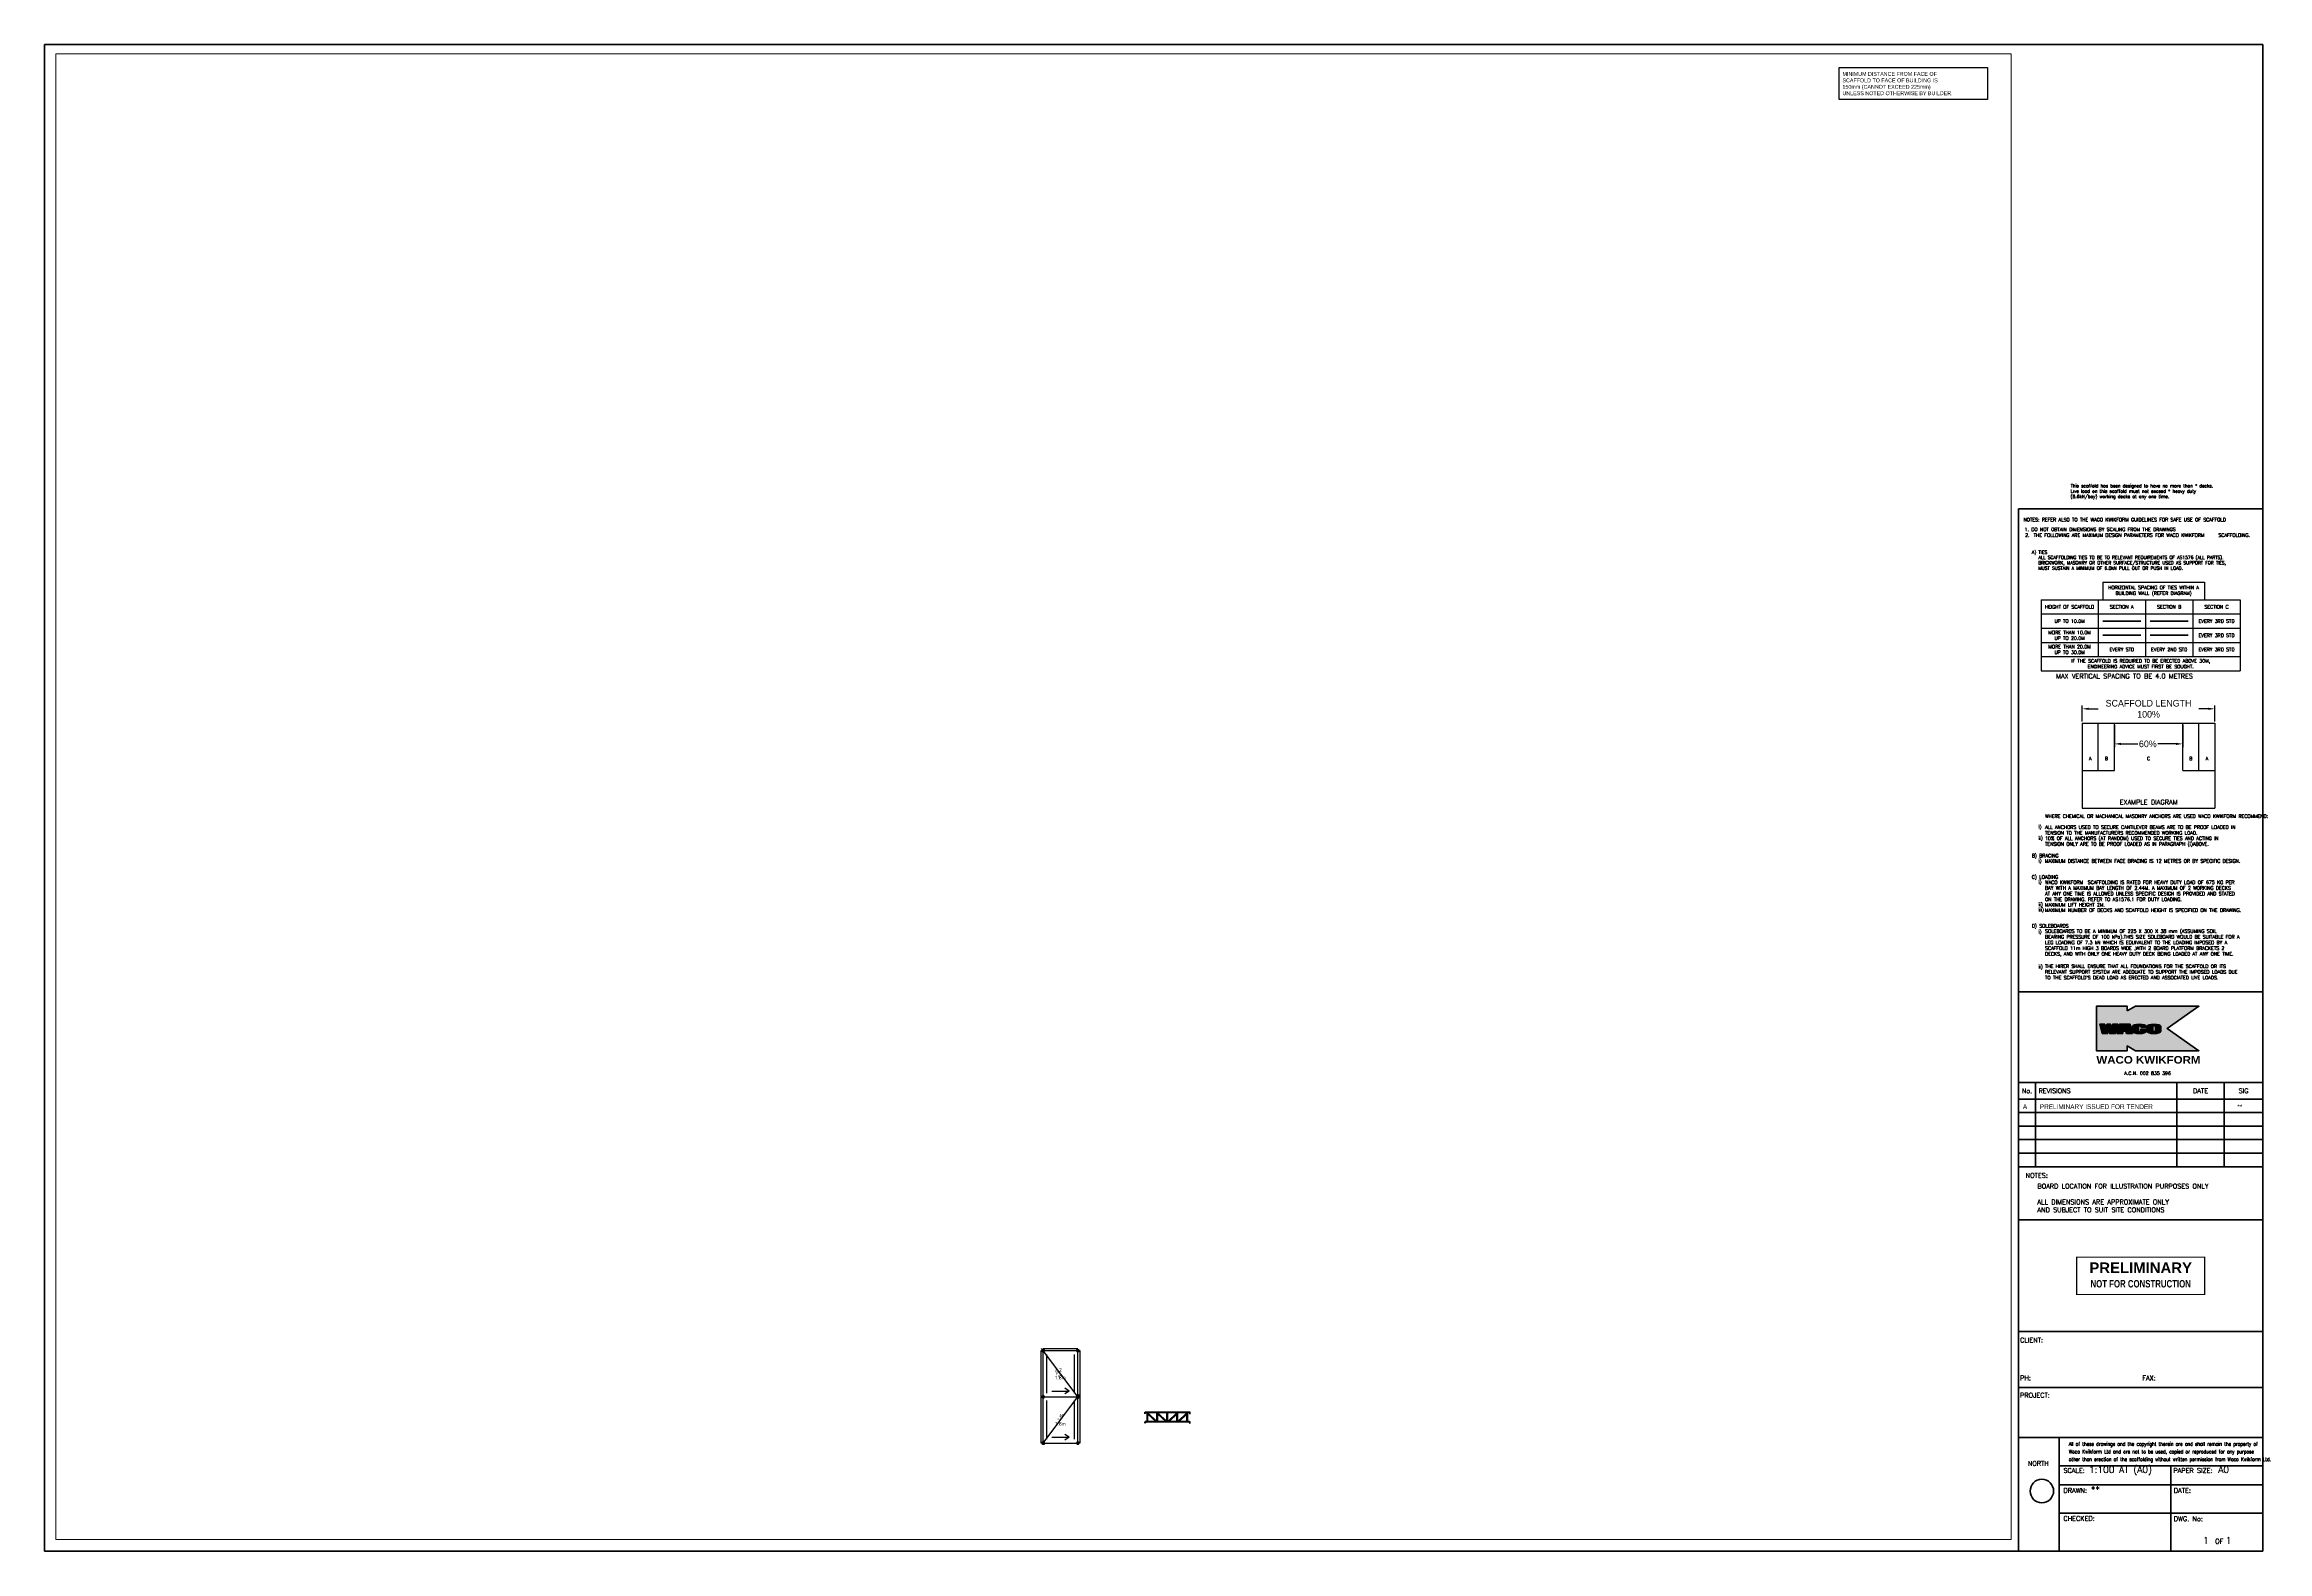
# Paper-space layout 'WACO Kwikform A0 Drawing Sheet' of a CAD drawing. Header units: millimetres. Extents: x 0 to 1172, y 0 to 795.
# The model-space entities are those that its viewports show. They can reach past a viewport. Long polylines and large blocks are cut down to what shows.
import ezdxf
from ezdxf.enums import TextEntityAlignment as Align

# ---------------------------------------------------------------- set-up
doc = ezdxf.new("R2010")
doc.units = ezdxf.units.MM
doc.header["$PDMODE"] = 34
doc.header["$PDSIZE"] = -10
doc.linetypes.add('KwikScaf_DASHED', pattern=[3.75, 2.5, -1.25])
doc.linetypes.add('KwikScaf_Line', pattern=[1, 1, 0])
doc.layers.get('0').update_dxf_attribs({"linetype": 'CONTINUOUS'})
doc.layers.get('Defpoints').update_dxf_attribs({"linetype": 'CONTINUOUS'})
for name, color, linetype in [('DISTANCE', 3, 'CONTINUOUS'), ('KwikScaf Schematic', 7, 'CONTINUOUS'), ('PRELIMINARY', 7, 'CONTINUOUS'), ('RED', 8, 'CONTINUOUS')]:
    doc.layers.add(name, color=color, linetype=linetype)
for name, color, linetype, lineweight in [('Sheet 018', 10, 'CONTINUOUS', 18), ('Sheet 025', 7, 'CONTINUOUS', 25), ('Sheet 035', 5, 'CONTINUOUS', 35), ('Sheet 050', 130, 'CONTINUOUS', 50), ('Sheet 070', 180, 'CONTINUOUS', 70)]:
    doc.layers.add(name, color=color, linetype=linetype, lineweight=lineweight)
doc.layers.add('Viewport', color=7, linetype='CONTINUOUS', plot=False)
doc.styles.add('ARCH', font='archd.shx', dxfattribs={"height": 250})
doc.styles.add('KwikScaf ISO', font='isocp.shx')
doc.styles.add('ROMANS', font='romans')
doc.styles.add('STAMP', font='ARIALBD.TTF')
doc.styles.add('WACO', font='ariblk.TTF')
doc.dimstyles.new('ISO-35', dxfattribs={"dimscale": 0, "dimtxt": 3.5, "dimasz": 3.5, "dimexe": 1.75, "dimexo": 0.875, "dimgap": 0.875, "dimtad": 1, "dimdsep": 46, "dimtxsty": 'Standard', "dimcen": 3.5, "dimadec": 0, "dimazin": 0, "dimtfac": 1, "dimtmove": 2, "dimatfit": 3, "dimfxl": 1, "dimtolj": 1, "dimtzin": 0, "dimarcsym": 0})
pattern_1 = [(0, (0, 0), (0, 0.174625), [0.127, -0.047625]), (90, (0, 0), (-0.174625, 1.069234422681163e-17), [0.127, -0.047625])]

# ---------------------------------------------------------------- blocks, each defined once
blk = doc.blocks.new('PREL')
at = {"layer": 'RED', "const_width": 100}
blk.add_lwpolyline([(6000, 1750), (-6000, 1750), (-6000, -1750.000000000004), (6000, -1750)], close=True, dxfattribs=at)
at = {"layer": 'RED', "style": 'STAMP'}
blk.add_text('PRELIMINARY', height=1000, dxfattribs=at).set_placement((0, 750), align=Align.MIDDLE)
at = {"layer": 'RED', "style": 'STAMP', "width": 0.75}
blk.add_text('NOT FOR CONSTRUCTION', height=700, dxfattribs=at).set_placement((0, -750), align=Align.MIDDLE)
blk = doc.blocks.new('REVDES')
at = {"style": 'ARCH'}
for tag, p in [('01', (2.307452727952295, 1.872837048815029)), ('03', (87.68326290768528, 1.872837048815029)), ('04', (115.3727178601732, 1.872837048815029))]:
    blk.add_attdef(tag, p, '', height=2.5, dxfattribs=at)
at = {"style": 'ARCH', "width": 0.85}
blk.add_attdef('02', (11.24883436304526, 1.872837048815029), '', height=2.5, dxfattribs=at)
blk = doc.blocks.new('*D31')
at = {"color": 0, "lineweight": -2}
for p, q in [((1074.685228284129, 437.8520134905011), (1074.685228284129, 446.2249631015466)), ((1144.685228284129, 437.8520134905011), (1144.685228284129, 446.2249631015466)), ((1078.185228284129, 444.4749631015466), (1083.143561617462, 444.4749631015466)), ((1141.185228284129, 444.4749631015466), (1136.226894950795, 444.4749631015466))]:
    blk.add_line(p, q, dxfattribs=at)
at = {"color": 0}
for points in [[(1078.185228284129, 445.0582964348799), (1078.185228284129, 443.8916297682132), (1074.685228284129, 444.4749631015466)], [(1141.185228284129, 445.0582964348799), (1141.185228284129, 443.8916297682132), (1144.685228284129, 444.4749631015466)]]:
    blk.add_solid(points, dxfattribs=at)
at = {"layer": 'Defpoints', "color": 0}
for p in [(1074.685228284129, 436.9770134905011), (1144.685228284129, 444.4749631015466), (1144.685228284129, 436.9770134905011)]:
    blk.add_point(p, dxfattribs=at)
at = {"color": 0, "insert": (1109.685228284129, 444.4749631015466), "char_height": 3.5, "attachment_point": 5}
blk.add_mtext('\\A1;SCAFFOLD LENGTH\\P100%', dxfattribs=at)
blk = doc.blocks.new('*D32')
at = {"color": 0, "lineweight": -2}
for p, q in [((1091.685228284129, 436.1020134905011), (1091.685228284129, 424.2111625901071)), ((1127.685228284129, 436.1020134905011), (1127.685228284129, 424.2111625901071)), ((1095.185228284129, 425.9611625901071), (1104.048374619526, 425.9611625901071)), ((1124.185228284129, 425.9611625901071), (1114.548374619526, 425.9611625901071))]:
    blk.add_line(p, q, dxfattribs=at)
at = {"color": 0}
for points in [[(1095.185228284129, 426.5444959234404), (1095.185228284129, 425.3778292567738), (1091.685228284129, 425.9611625901071)], [(1124.185228284129, 426.5444959234404), (1124.185228284129, 425.3778292567738), (1127.685228284129, 425.9611625901071)]]:
    blk.add_solid(points, dxfattribs=at)
at = {"layer": 'Defpoints', "color": 0}
for p in [(1091.685228284129, 436.9770134905011), (1127.685228284129, 436.9770134905011), (1127.685228284129, 425.9611625901071)]:
    blk.add_point(p, dxfattribs=at)
at = {"color": 0, "insert": (1109.298374619526, 425.9611625901071), "char_height": 3.5, "attachment_point": 5}
blk.add_mtext('\\A1;60%', dxfattribs=at)
blk = doc.blocks.new('REVISED TITLE')
at = {"layer": 'Sheet 025', "style": 'ROMANS'}
for s, p in [('CLIENT:', (-128.0498279852463, 110.1534623551543)), ('PH:', (-128.0498279852463, 90.15346235515432)), ('PROJECT:', (-128.0498279852463, 81.06238052590771)), ('FAX:', (-63.59748607163732, 90.15346235515432)), ('SCALE:', (-105.1948064830939, 41.33143520308323)), ('PAPER SIZE:', (-47.19480648309394, 41.33143520308323)), ('DRAWN:', (-105.1948064830939, 30.85301372103123)), ('DATE:', (-46.99157308244315, 30.85301372103123)), ('CHECKED:', (-105.1948064830939, 16.0386946920101)), ('DWG. No:', (-46.99157308244315, 15.85803246637835)), ('OF', (-25.1807061546387, 3.979074525860824))]:
    blk.add_text(s, height=2.5, dxfattribs=at).set_placement(p)
at = {"layer": 'Sheet 035', "style": 'ROMANS'}
for tag, p in [('CLIENT_CONTACT', (-110.6119119359905, 110.1534623551542)), ('COMPANY', (-110.6119119359905, 105.1534623551542)), ('ADDRESS_STREET', (-110.6119119359905, 100.1534623551542)), ('CITY', (-110.6119119359905, 95.15346235515423)), ('PHONE_NO.', (-110.6119119359905, 90.15346235515423)), ('PROJECT_TITLE:', (-110.6119119359905, 81.06238052590763)), ('FAX_NO.', (-46.1595700223815, 90.15346235515423)), ('PROJECT_DESCRIPTION', (-110.6119119359905, 76.06238052590763)), ('PROJECT_DESCRIPTION_2', (-110.6119119359905, 71.06238052590763)), ('PROJECT_DESCRIPTION_3', (-110.6119119359905, 66.06238052590763)), ('PROJECT_DESCRIPTION_4', (-110.6119119359905, 61.06238052590763)), ('SCALE', (-91.75689043383812, 41.33143520308315)), ('PAPER_SIZE', (-23.55522091750794, 41.33143520308315)), ('DRAFTSMAN', (-90.75689043383812, 30.85301372103115)), ('DATE', (-35.55365703318733, 30.85301372103115)), ('DWG_NO', (-46.15254205980159, 9.927966762711634))]:
    blk.add_attdef(tag, p, '', height=3.5, dxfattribs=at)
for tag, p in [('PAGE_NO.', (-30.05301076199925, 3.979074525860824)), ('OF_PAGES.', (-18.05301076199925, 3.979074525860824))]:
    blk.add_attdef(tag, text='', height=3.5, dxfattribs=at).set_placement(p, align=Align.CENTER)
blk = doc.blocks.new('WACO LOGO')
h = blk.add_hatch()
h.set_pattern_fill('ANGLE', color=140, scale=0.025, style=0)
h.set_pattern_definition(pattern_1)
h.paths.add_polyline_path([(493.6865790439111, 275.2650843444418), (494.2658797477366, 273.1031046849039), (497.0865245158074, 273.1031046849039), (498.4157824539661, 278.063962846476), (495.8186887724028, 278.063962846476), (495.2317538307079, 275.8734918233334), (494.6448188890133, 278.0639628464759), (492.7283391988088, 278.0639628464759), (492.1414042571141, 275.8734918233333), (491.554469315419, 278.0639628464759), (488.957375633856, 278.063962846476), (490.2866335720145, 273.1031046849039), (493.1072783400855, 273.1031046849039)])
h = blk.add_hatch()
h.set_pattern_fill('ANGLE', color=140, scale=0.025, style=0)
h.set_pattern_definition(pattern_1)
h.paths.add_polyline_path([(504.9649994299411, 278.063962846476), (499.3191983582365, 278.0639628464759), (497.9899404200778, 273.1031046849039), (501.0104786520712, 273.1031046849039), (501.332816473558, 274.3060858118931), (502.7867823868128, 274.3060858118931), (503.1091202082998, 273.1031046849039), (506.2942573680999, 273.1031046849039)])
h.paths.add_polyline_path([(502.142098894089, 276.7120773615401), (502.6042909886477, 274.9871529817897), (501.67990679953, 274.9871529817896)], flags=16)
h = blk.add_hatch()
h.set_pattern_fill('ANGLE', color=140, scale=0.025, style=0)
h.set_pattern_definition(pattern_1)
edge = h.paths.add_edge_path()
edge.add_ellipse((509.9696194084258, 276.8441062814665), major_axis=(-0.6583978019034475, 0), ratio=0.455651581965631, start_angle=180, end_angle=360, ccw=False)
edge.add_line((510.6280172103292, 276.8441062814661), (510.6280172103295, 276.4243361591614))
edge.add_line((510.6280172103295, 276.4243361591614), (513.4879303756703, 276.4243361591614))
edge.add_line((513.4879303756703, 276.4243361591614), (513.4879303756703, 276.9639628464759))
edge.add_ellipse((509.8772633327417, 276.963962846476), major_axis=(-3.610667042928525, 0), ratio=0.3046528486071202, start_angle=180, end_angle=360)
edge.add_line((506.2665962898132, 276.9639628464759), (506.2665962898134, 274.203104684903))
edge.add_ellipse((509.8772633327417, 274.2031046849039), major_axis=(-3.610667042928525, 0), ratio=0.3046528486071202, start_angle=0, end_angle=180)
edge.add_line((513.4879303756703, 274.2031046849042), (513.4879303756701, 275.4989191762972))
edge.add_line((513.4879303756701, 275.4989191762972), (510.6280172103296, 275.4989191762972))
edge.add_line((510.6280172103296, 275.4989191762972), (510.6280172103293, 274.4432469611477))
edge.add_ellipse((509.9696194084258, 274.4827713252667), major_axis=(-0.6583978019034475, 0), ratio=0.455651581965631, start_angle=0, end_angle=180, ccw=False)
edge.add_line((509.3112216065223, 274.4827713252665), (509.3112216065224, 276.8836306455854))
h = blk.add_hatch()
h.set_pattern_fill('ANGLE', color=140, scale=0.025, style=0)
h.set_pattern_definition(pattern_1)
edge = h.paths.add_edge_path()
edge.add_ellipse((517.5612923849794, 276.963962846476), major_axis=(-3.610667042928525, 0), ratio=0.3046528486071202, start_angle=180, end_angle=360)
edge.add_line((513.9506253420509, 276.9639628464758), (513.9506253420512, 274.2031046849027))
edge.add_ellipse((517.5612923849794, 274.2031046849039), major_axis=(-3.610667042928525, 0), ratio=0.3046528486071202, start_angle=0, end_angle=180)
edge.add_line((521.1719594279082, 274.2031046849049), (521.1719594279083, 276.9639628464747))
edge = h.paths.add_edge_path(flags=16)
edge.add_ellipse((517.6536484606638, 276.8441062814665), major_axis=(-0.6583978019034475, 0), ratio=0.455651581965631, start_angle=180, end_angle=360, ccw=False)
edge.add_line((518.3120462625673, 276.8441062814667), (518.312046262567, 274.4432469611473))
edge.add_ellipse((517.6536484606638, 274.4827713252667), major_axis=(-0.6583978019034475, 0), ratio=0.455651581965631, start_angle=0, end_angle=180, ccw=False)
edge.add_line((516.9952506587601, 274.4827713252678), (516.9952506587601, 276.8836306455852))
at = {"layer": 'Sheet 070'}
h = blk.add_hatch(color=51, dxfattribs=at)
h.paths.add_polyline_path([(501.67990679953, 274.9871529817896), (502.6042909886478, 274.9871529817897), (502.142098894089, 276.7120773615399)], flags=0)
h.paths.add_polyline_path([(506.2942573680998, 273.1031046849039), (504.9649994299411, 278.063962846476), (499.3191983582365, 278.0639628464759), (497.9899404200778, 273.1031046849039), (501.0104786520712, 273.1031046849039), (501.3328164735581, 274.3060858118931), (502.7867823868128, 274.3060858118931), (503.1091202082998, 273.1031046849039)], flags=16)
h.paths.add_polyline_path([(490.2866335720146, 273.1031046849039), (488.9573756338559, 278.063962846476), (491.5544693154191, 278.0639628464759), (492.1414042571141, 275.8734918233334), (492.728339198809, 278.063962846476), (494.6448188890131, 278.0639628464759), (495.2317538307079, 275.8734918233334), (495.8186887724028, 278.0639628464759), (498.4157824539661, 278.063962846476), (497.0865245158075, 273.1031046849039), (494.2658797477366, 273.1031046849039), (493.686579043911, 275.2650843444418), (493.1072783400855, 273.1031046849039)], flags=16)
h.paths.add_polyline_path([(503.4423537131524, 285.0615872322845), (503.4423537131527, 287.5615872322844), (487.1923537131524, 287.5615872322844), (487.1923537131527, 264.0615872322844), (503.4423537131527, 264.0615872322844), (503.4423537131524, 266.5615872322845), (507.7724807320747, 264.0615872322844), (541.2724807320747, 264.0615872322844), (524.4917416528549, 275.8115872322845), (541.2724807320747, 287.5615872322844), (507.7724807320747, 287.5615872322844)])
edge = h.paths.add_edge_path(flags=16)
edge.add_line((510.6280172103293, 274.4827713252667), (510.6280172103295, 275.4989191762972))
edge.add_line((510.6280172103295, 275.4989191762972), (513.4879303756702, 275.4989191762972))
edge.add_line((513.4879303756702, 275.4989191762972), (513.4879303756702, 274.2031046849039))
edge.add_ellipse((509.8772633327417, 274.2031046849039), major_axis=(-3.610667042928525, 0), ratio=0.3046528486071202, start_angle=0, end_angle=180, ccw=False)
edge.add_line((506.2665962898134, 274.2031046849039), (506.2665962898132, 276.963962846476))
edge.add_ellipse((509.8772633327417, 276.963962846476), major_axis=(-3.610667042928525, 0), ratio=0.3046528486071202, start_angle=180, end_angle=360, ccw=False)
edge.add_line((513.4879303756702, 276.963962846476), (513.4879303756702, 276.4243361591614))
edge.add_line((513.4879303756702, 276.4243361591614), (510.6280172103293, 276.4243361591614))
edge.add_line((510.6280172103295, 276.4243361591614), (510.6280172103293, 276.8441062814665))
edge.add_ellipse((509.9696194084258, 276.8441062814665), major_axis=(-0.6583978019034475, 0), ratio=0.455651581965631, start_angle=180, end_angle=360)
edge.add_line((509.3112216065224, 276.8441062814665), (509.3112216065224, 274.4827713252667))
edge.add_ellipse((509.9696194084258, 274.4827713252667), major_axis=(-0.6583978019034475, 0), ratio=0.455651581965631, start_angle=0, end_angle=180)
edge = h.paths.add_edge_path(flags=16)
edge.add_ellipse((517.5612923849794, 274.2031046849039), major_axis=(-3.610667042928525, 0), ratio=0.3046528486071202, start_angle=0, end_angle=180, ccw=False)
edge.add_line((513.9506253420511, 274.2031046849039), (513.9506253420509, 276.963962846476))
edge.add_ellipse((517.5612923849794, 276.963962846476), major_axis=(-3.610667042928525, 0), ratio=0.3046528486071202, start_angle=180, end_angle=360, ccw=False)
edge.add_line((521.1719594279082, 276.963962846476), (521.1719594279082, 274.2031046849039))
edge = h.paths.add_edge_path(flags=0)
edge.add_line((516.9952506587601, 276.8441062814665), (516.9952506587601, 274.4827713252667))
edge.add_ellipse((517.6536484606638, 274.4827713252667), major_axis=(-0.6583978019034475, 0), ratio=0.455651581965631, start_angle=0, end_angle=180)
edge.add_line((518.312046262567, 274.4827713252667), (518.3120462625673, 276.8441062814665))
edge.add_ellipse((517.6536484606638, 276.8441062814665), major_axis=(-0.6583978019034475, 0), ratio=0.455651581965631, start_angle=180, end_angle=360)
for p, q in [((506.2665962898132, 276.963962846476), (506.2665962898134, 274.2031046849039)), ((509.3112216065224, 276.8441062814665), (509.3112216065224, 274.4827713252667)), ((510.6280172103293, 276.8441062814665), (510.6280172103295, 276.4243361591614)), ((510.6280172103293, 276.4243361591614), (513.4879303756702, 276.4243361591614)), ((513.4879303756702, 276.4243361591614), (513.4879303756702, 276.963962846476)), ((513.9506253420509, 276.963962846476), (513.9506253420511, 274.2031046849039)), ((516.9952506587601, 276.8441062814665), (516.9952506587601, 274.4827713252667)), ((518.3120462625673, 276.8441062814665), (518.312046262567, 274.4827713252667)), ((521.1719594279082, 274.2031046849039), (521.1719594279082, 276.963962846476))]:
    blk.add_line(p, q, dxfattribs=at)
at = {"layer": 'Sheet 070', "color": 7}
blk.add_lwpolyline([(503.4423537131524, 285.0615872322845), (503.4423537131527, 287.5615872322844), (487.1923537131524, 287.5615872322844), (487.1923537131527, 264.0615872322844), (503.4423537131527, 264.0615872322844), (503.4423537131524, 266.5615872322845), (507.7724807320747, 264.0615872322844), (541.2724807320747, 264.0615872322844), (524.4917416528549, 275.8115872322845), (541.2724807320747, 287.5615872322844), (507.7724807320747, 287.5615872322844)], close=True, dxfattribs=at)
at = {"layer": 'Sheet 070'}
for points in [[(490.2866335720146, 273.1031046849039), (488.9573756338559, 278.063962846476), (491.5544693154191, 278.0639628464759), (492.1414042571141, 275.8734918233334), (492.728339198809, 278.063962846476), (494.6448188890131, 278.0639628464759), (495.2317538307079, 275.8734918233334), (495.8186887724028, 278.0639628464759), (498.4157824539661, 278.063962846476), (497.0865245158075, 273.1031046849039), (494.2658797477366, 273.1031046849039), (493.686579043911, 275.2650843444418), (493.1072783400855, 273.1031046849039), (490.2866335720146, 273.1031046849039)], [(506.2942573680998, 273.1031046849039), (504.9649994299411, 278.063962846476), (499.3191983582365, 278.0639628464759), (497.9899404200778, 273.1031046849039), (501.0104786520712, 273.1031046849039), (501.3328164735581, 274.3060858118931), (502.7867823868128, 274.3060858118931), (503.1091202082998, 273.1031046849039)], [(501.67990679953, 274.9871529817896), (502.6042909886478, 274.9871529817897), (502.142098894089, 276.7120773615399)]]:
    blk.add_lwpolyline(points, close=True, dxfattribs=at)
blk.add_lwpolyline([(510.6280172103293, 274.4827713252667), (510.6280172103295, 275.4989191762972), (513.4879303756702, 275.4989191762972), (513.4879303756702, 274.2031046849039)], dxfattribs=at)
for centre, major_axis, ratio in [((509.8772633327417, 276.963962846476), (-3.610667042928525, 0), 0.3046528486071202), ((509.9696194084258, 276.8441062814665), (-0.6583978019034475, 0), 0.455651581965631), ((517.5612923849794, 276.963962846476), (-3.610667042928525, 0), 0.3046528486071202), ((517.6536484606638, 276.8441062814665), (-0.6583978019034475, 0), 0.455651581965631)]:
    blk.add_ellipse(centre, major_axis=major_axis, ratio=ratio, start_param=3.141592653589793, end_param=6.283185307179586, dxfattribs=at)
at = {"layer": 'Sheet 070', "extrusion": (0, 0, -1)}
for centre, major_axis, ratio in [((509.8772633327417, 274.2031046849039), (-3.610667042928525, 0), 0.3046528486071202), ((509.9696194084258, 274.4827713252667), (-0.6583978019034475, 0), 0.455651581965631), ((517.5612923849794, 274.2031046849039), (-3.610667042928525, 0), 0.3046528486071202), ((517.6536484606638, 274.4827713252667), (-0.6583978019034475, 0), 0.455651581965631)]:
    blk.add_ellipse(centre, major_axis=major_axis, ratio=ratio, start_param=3.141592653589793, end_param=6.283185307179586, dxfattribs=at)
blk = doc.blocks.new('2.4m Ledger Transom')
at = {"color": 3, "extrusion": (0, 1, -1.836909530733566e-16)}
for p, q in [((0, -75), (0, 0)), ((0, 0), (20, 0)), ((20, 0), (16.66666666667152, -25)), ((2365, 13), (25, 13)), ((25, 13), (25, -20)), ((2365, -20), (2365, 13)), ((2370, 0), (2373.333333333328, -25)), ((2390, 0), (2370, 0)), ((2390, -75), (2390, 0)), ((10, -75), (0, -75)), ((0, -575), (0, -500)), ((0, -500), (20, -500)), ((10, -575), (0, -575)), ((13.33333333332848, -50), (10, -75)), ((13.33333333332848, -550), (10, -575)), ((50, -50), (13.33333333332848, -50)), ((50, -550), (13.33333333332848, -550)), ((16.66666666667152, -25), (25, -25)), ((20, -500), (16.66666666667152, -525)), ((16.66666666667152, -525), (25, -525)), ((2365, -20), (25, -20)), ((25, -20), (25, -25)), ((2365, -25), (25, -25)), ((2365, -487), (25, -487)), ((25, -487), (25, -520)), ((25, -520), (25, -525)), ((2365, -525), (25, -525)), ((50, -25), (50, -50)), ((50, -525), (50, -550)), ((2340, -25), (2340, -50)), ((2340, -50), (2376.666666666672, -50)), ((2340, -525), (2340, -550)), ((2340, -550), (2376.666666666672, -550)), ((2365, -25), (2365, -20)), ((2373.333333333328, -25), (2365, -25)), ((2365, -520), (2365, -487)), ((2365, -525), (2365, -520)), ((2373.333333333328, -525), (2365, -525)), ((2370, -500), (2373.333333333328, -525)), ((2390, -500), (2370, -500)), ((2376.666666666672, -50), (2380, -75)), ((2376.666666666672, -550), (2380, -575)), ((2380, -75), (2390, -75)), ((2380, -575), (2390, -575)), ((2390, -575), (2390, -500))]:
    blk.add_line(p, q, dxfattribs=at)
at = {"color": 3}
for p, q in [((119.9999999999854, -487), (120.0000000000073, -25)), ((170, -487), (170, -25)), ((170, -25), (645.0000000000146, -487)), ((170, -89.88765065521875), (578.2865063609934, -487)), ((645.0000000000146, -487), (645, -25)), ((694.9999999999854, -487), (695, -25)), ((695, -25), (1170.000000000015, -487)), ((695, -89.88765065521875), (1103.286506360993, -487)), ((1169.999999999978, -487), (1170, -25)), ((1219.999999999978, -487), (1220.000000000007, -25)), ((1695.000000000007, -25), (1220.000000000015, -487)), ((1695.000000000007, -89.88765065521875), (1286.713493639043, -487)), ((1695.000000000015, -487), (1695.000000000007, -25)), ((1745.000000000007, -487), (1745.000000000007, -25)), ((2220, -25), (1745.000000000007, -487)), ((2220, -89.88765065521875), (1811.713493639028, -487)), ((2220.000000000007, -487), (2220, -25)), ((2269.999999999985, -487), (2269.999999999993, -25))]:
    blk.add_line(p, q, dxfattribs=at)

msp = doc.modelspace()

# ---------------------------------------------------------------- linework, layer by layer
at = {"layer": 'KwikScaf Schematic', "color": 5, "linetype": 'KwikScaf_Line'}
for p, q in [((49150.91410238844, 7307.898646093257), (49310.92197451016, 7427.888149213648)), ((51150.75008837554, 4807.767443705877), (49170.9232868891, 7447.897333714314)), ((49261.75533681535, 7326.771379766738), (51090.75533681535, 7326.771379766738)), ((49261.75533681535, 4887.771379766738), (49261.75533681535, 7326.771379766738)), ((51090.75533681535, 4887.771379766738), (51090.75533681535, 7326.771379766738)), ((49201.76058525515, 2368.767443705877), (51181.58738674159, 5008.897333714314)), ((49261.75533681535, 4887.771379766738), (51090.75533681535, 4887.771379766738)), ((49261.75533681535, 2448.771379766738), (49261.75533681535, 4887.771379766738)), ((49719.00533681535, 5192.646379766738), (50633.50533681535, 5192.646379766738)), ((50633.50533681535, 5192.646379766738), (50404.88033681535, 5345.083879766738)), ((50633.50533681535, 5192.646379766738), (50404.88033681535, 5040.208879766738)), ((51010.75140075448, 4827.776628206543), (51170.75927287621, 4947.766131326934)), ((51041.58869912053, 4988.888149213648), (51201.59657124226, 4868.898646093257)), ((51090.75533681535, 2448.771379766738), (51090.75533681535, 4887.771379766738)), ((49181.75140075448, 2508.766131326934), (49341.75927287621, 2388.776628206543)), ((49261.75533681535, 2448.771379766738), (51090.75533681535, 2448.771379766738)), ((49719.00533681535, 2753.646379766738), (50633.50533681535, 2753.646379766738)), ((50633.50533681535, 2753.646379766738), (50404.88033681535, 2906.083879766738)), ((50633.50533681535, 2753.646379766738), (50404.88033681535, 2601.208879766738))]:
    msp.add_line(p, q, dxfattribs=at)
at = {"layer": 'KwikScaf Schematic', "color": 5, "linetype": 'KwikScaf_DASHED'}
for p, q in [((49161.75533681535, 4887.771379766738), (49161.75533681535, 7326.771379766738)), ((51090.75533681535, 7426.771379766738), (49261.75533681535, 7426.771379766738)), ((49461.75533681535, 5087.771379766738), (49461.75533681535, 7126.771379766738)), ((50890.75533681535, 7126.771379766738), (50890.75533681535, 5087.771379766738)), ((51190.75533681535, 7326.771379766738), (51190.75533681535, 4887.771379766738)), ((49161.75533681535, 2448.771379766738), (49161.75533681535, 4887.771379766738)), ((51190.75533681535, 4887.771379766738), (51190.75533681535, 2448.771379766738)), ((49461.75533681535, 2648.771379766738), (49461.75533681535, 4687.771379766738)), ((50890.75533681535, 4687.771379766738), (50890.75533681535, 2648.771379766738))]:
    msp.add_line(p, q, dxfattribs=at)
at = {"layer": 'KwikScaf Schematic', "color": 5, "linetype": 'KwikScaf_Line'}
for points in [[(49261.75533681535, 7376.771379766738, 100, 99.99999999999999, -0.1989123673796627), (49297.11067587468, 7362.126718826065, 99.99999999999999, 100, -0.1989123673796593), (49311.75533681535, 7326.771379766738, 100, 100, -0.1989123673796575), (49297.11067587468, 7291.416040707411, 100, 100, -0.1989123673796525), (49261.75533681535, 7276.771379766738, 100, 100, -0.1989123673796525), (49226.39999775602, 7291.416040707411, 100, 100, -0.1989123673796575), (49211.75533681535, 7326.771379766738, 100, 99.99999999999999, -0.1989123673796593), (49226.39999775602, 7362.126718826065, 99.99999999999999, 100, -0.1989123673796627)], [(51090.75533681535, 7376.771379766738, 100, 99.99999999999999, -0.1989123673796593), (51126.11067587468, 7362.126718826066, 99.99999999999999, 100, -0.1989123673796627), (51140.75533681535, 7326.771379766738, 100, 99.99999999999999, -0.1989123673796627), (51126.11067587468, 7291.416040707411, 99.99999999999999, 100, -0.1989123673796593), (51090.75533681535, 7276.771379766738, 100, 100, -0.1989123673796513), (51055.39999775602, 7291.416040707411, 100, 100, -0.1989123673796546), (51040.75533681535, 7326.771379766738, 100, 99.99999999999999, -0.1989123673796593), (51055.39999775602, 7362.126718826065, 99.99999999999999, 100, -0.1989123673796627)], [(49261.75533681535, 4937.771379766738, 100, 99.99999999999999, -0.1989123673796627), (49297.11067587468, 4923.126718826065, 99.99999999999999, 100, -0.1989123673796593), (49311.75533681535, 4887.771379766738, 100, 100, -0.1989123673796575), (49297.11067587468, 4852.416040707411, 100, 100, -0.1989123673796525), (49261.75533681535, 4837.771379766738, 100, 100, -0.1989123673796525), (49226.39999775602, 4852.416040707411, 100, 100, -0.1989123673796575), (49211.75533681535, 4887.771379766738, 100, 99.99999999999999, -0.1989123673796593), (49226.39999775602, 4923.126718826065, 99.99999999999999, 100, -0.1989123673796627)], [(51090.75533681535, 4937.771379766738, 100, 99.99999999999999, -0.1989123673796593), (51126.11067587468, 4923.126718826066, 99.99999999999999, 100, -0.1989123673796627), (51140.75533681535, 4887.771379766738, 100, 99.99999999999999, -0.1989123673796627), (51126.11067587468, 4852.416040707411, 99.99999999999999, 100, -0.1989123673796593), (51090.75533681535, 4837.771379766738, 100, 100, -0.198912367379657), (51055.39999775602, 4852.416040707411, 100, 100, -0.198912367379657), (51040.75533681535, 4887.771379766738, 100, 100, -0.198912367379657), (51055.39999775602, 4923.126718826066, 100, 100, -0.198912367379657)], [(51090.75533681535, 4937.771379766738, 100, 99.99999999999999, -0.1989123673796593), (51126.11067587468, 4923.126718826066, 99.99999999999999, 100, -0.1989123673796627), (51140.75533681535, 4887.771379766738, 100, 99.99999999999999, -0.1989123673796627), (51126.11067587468, 4852.416040707411, 99.99999999999999, 100, -0.1989123673796593), (51090.75533681535, 4837.771379766738, 100, 100, -0.1989123673796513), (51055.39999775602, 4852.416040707411, 100, 100, -0.1989123673796546), (51040.75533681535, 4887.771379766738, 100, 99.99999999999999, -0.1989123673796593), (51055.39999775602, 4923.126718826065, 99.99999999999999, 100, -0.1989123673796627)], [(51090.75533681535, 2498.771379766738, 100, 99.99999999999999, -0.1989123673796593), (51126.11067587468, 2484.126718826066, 99.99999999999999, 100, -0.1989123673796627), (51140.75533681535, 2448.771379766738, 100, 99.99999999999999, -0.1989123673796627), (51126.11067587468, 2413.416040707411, 99.99999999999999, 100, -0.1989123673796593), (51090.75533681535, 2398.771379766738, 100, 100, -0.198912367379657), (51055.39999775602, 2413.416040707411, 100, 100, -0.198912367379657), (51040.75533681535, 2448.771379766738, 100, 100, -0.198912367379657), (51055.39999775602, 2484.126718826066, 100, 100, -0.198912367379657)]]:
    msp.add_lwpolyline(points, format="xyseb", close=True, dxfattribs=at)
at = {"layer": 'KwikScaf Schematic', "color": 5, "linetype": 'KwikScaf_Line', "const_width": 100}
for points in [[(49261.75533681535, 4937.771379766738, -0.198912367379658), (49297.11067587468, 4923.126718826065, -0.198912367379658), (49311.75533681535, 4887.771379766738, -0.198912367379658), (49297.11067587468, 4852.416040707411, -0.198912367379658), (49261.75533681535, 4837.771379766738, -0.198912367379658), (49226.39999775602, 4852.416040707411, -0.198912367379658), (49211.75533681535, 4887.771379766738, -0.198912367379658), (49226.39999775602, 4923.126718826065, -0.198912367379658)], [(49261.75533681535, 2498.771379766738, -0.198912367379658), (49297.11067587468, 2484.126718826066, -0.198912367379658), (49311.75533681535, 2448.771379766738, -0.198912367379658), (49297.11067587468, 2413.416040707411, -0.198912367379658), (49261.75533681535, 2398.771379766738, -0.198912367379658), (49226.39999775602, 2413.416040707411, -0.198912367379658), (49211.75533681535, 2448.771379766738, -0.198912367379658), (49226.39999775602, 2484.126718826066, -0.198912367379658)]]:
    msp.add_lwpolyline(points, format="xyb", close=True, dxfattribs=at)

# ---------------------------------------------------------------- block references
msp.add_blockref('2.4m Ledger Transom', (54618.12627961778, 4072.868465060514))

# ---------------------------------------------------------------- texts
at = {"layer": 'KwikScaf Schematic', "style": 'KwikScaf ISO'}
for rotation, p in [(126.8661388201938, (50071.84193607212, 6168.836324770957)), (53.13386117981408, (50251.66873755857, 3768.836324770957))]:
    msp.add_text('3.3m', height=150, rotation=rotation, dxfattribs=at).set_placement(p, align=Align.CENTER)
for s, p in [('1.8m', (50176.25533681535, 5907.271379766738)), ('2', (50176.25533681535, 6307.271379766738)), ('1.8m', (50176.25533681535, 3468.271379766738)), ('1', (50176.25533681535, 3868.271379766738))]:
    msp.add_text(s, height=200, dxfattribs=at).set_placement(p, align=Align.MIDDLE_CENTER)

psp = doc.layouts.new('WACO Kwikform A0 Drawing Sheet')

# ---------------------------------------------------------------- linework, layer by layer
at = {"layer": 'DISTANCE'}
psp.add_lwpolyline([(946.4601174378183, 782.8313829646546), (1024.780907750338, 782.8313829646546), (1024.780907750338, 765.9946823892103), (946.4601174378183, 765.9946823892103)], close=True, dxfattribs=at)
at = {"layer": 'Sheet 025', "color": 7}
for p, q in [((1085.532520871276, 511.2995748365905), (1139.188931717249, 511.2995748365905)), ((1085.532520871276, 511.2995748365905), (1085.532520871276, 502.0021834914737)), ((1139.188931717249, 511.2995748365905), (1139.188931717249, 502.0021834914737)), ((1053.039810435608, 502.0021834914737), (1158.039810435608, 502.0021834914737)), ((1053.039810435608, 502.0021834914737), (1053.039810435608, 464.5021834914738)), ((1053.039810435608, 494.5021834914737), (1158.039810435608, 494.5021834914737)), ((1083.039810435608, 502.0021834914737), (1083.039810435608, 472.0021834914738)), ((1108.039810435608, 502.0021834914737), (1108.039810435608, 472.0021834914738)), ((1133.039810435608, 502.0021834914737), (1133.039810435609, 472.0021834914738)), ((1158.039810435608, 502.0021834914737), (1158.039810435608, 464.5021834914738)), ((1053.039810435608, 487.0021834914737), (1158.039810435608, 487.0021834914737)), ((1053.039810435608, 479.5021834914737), (1158.039810435608, 479.5021834914737)), ((1053.039810435608, 472.0021834914737), (1158.039810435608, 472.0021834914737)), ((1053.039810435608, 464.5021834914737), (1158.039810435608, 464.5021834914737)), ((1074.685228284129, 436.9770134905011), (1144.685228284129, 436.9770134905011)), ((1074.685228284129, 436.9770134905011), (1074.685228284129, 391.9770134905011)), ((1083.185228284129, 411.9770134905011), (1083.185228284129, 436.9770134905011)), ((1091.685228284129, 411.9770134905011), (1091.685228284129, 436.9770134905011)), ((1127.685228284129, 411.9770134905011), (1127.685228284129, 436.9770134905011)), ((1136.185228284129, 411.9770134905011), (1136.185228284129, 436.9770134905011)), ((1144.685228284129, 436.9770134905011), (1144.685228284128, 391.9770134905011)), ((1074.685228284129, 411.9770134905011), (1091.685228284129, 411.9770134905011)), ((1127.685228284129, 411.9770134905011), (1144.685228284129, 411.9770134905011)), ((1074.685228284129, 391.9770134905011), (1144.685228284129, 391.9770134905011))]:
    psp.add_line(p, q, dxfattribs=at)
at = {"layer": 'Sheet 050', "color": 7}
for p, q in [((1050.129914646384, 202.8619788490269), (1050.129914646384, 247.2414737929457)), ((1124.636162784775, 202.8619788490269), (1124.636162784775, 247.2414737929456)), ((1149.636162784775, 202.8619788490269), (1149.636162784775, 247.2414737929456)), ((1041.079620871217, 238.5619788490267), (1170, 238.5619788490267)), ((1041.079620871217, 231.4219788490273), (1170, 231.4219788490273)), ((1041.079620871217, 224.2819788490261), (1170, 224.2819788490261)), ((1041.079620871217, 217.1419788490267), (1170, 217.1419788490267)), ((1041.079620871217, 210.0019788490272), (1170, 210.0019788490272)), ((1062.536638194244, 45), (1170, 45)), ((1121.5, 0), (1121.5, 45)), ((1062.536638194244, 35), (1170, 35)), ((1062.536638194244, 20), (1170, 20))]:
    psp.add_line(p, q, dxfattribs=at)
at = {"layer": 'Sheet 070', "color": 7}
for p, q in [((0, 0), (0, 795)), ((0, 795), (1170, 795)), ((1170, 795), (1170, 0)), ((1041.079620871217, 550), (1041.079620871217, 5.684341886080801e-14)), ((1041.079620871217, 550), (1170, 550)), ((1085.539810435608, 490.7521834914737), (1105.539810435608, 490.7521834914737)), ((1085.539810435608, 483.2521834914737), (1105.539810435608, 483.2521834914737)), ((1110.539810435608, 490.7521834914737), (1130.539810435608, 490.7521834914737)), ((1110.539810435608, 483.2521834914737), (1130.539810435608, 483.2521834914737)), ((1041.079620871217, 295.1425813898655), (1170, 295.1425813898654)), ((1041.079620871217, 247.2414737929456), (1170, 247.2414737929456)), ((1041.079620871217, 202.861978849026), (1170, 202.861978849026)), ((1041.079620871217, 174.8115643743182), (1170, 174.8115643743182)), ((1041.095316172782, 115.8652673783279), (1170, 115.8652673783279)), ((1041.095316172782, 86.34730939840316), (1170, 86.34730939840316)), ((1041.079620871217, 60), (1170, 60)), ((1062.536638194244, -0.1795449936275872), (1062.536638194244, 59.82045500637241)), ((1170, 0), (0, 0))]:
    psp.add_line(p, q, dxfattribs=at)
psp.add_circle((1053.411988612261, 31.74272802657993), 6.1875, dxfattribs=at)

# ---------------------------------------------------------------- block references
psp.add_blockref('WACO LOGO', (595, 5.684341886080801e-14))
at = {"color": 7}
ref = psp.add_blockref('REVDES', (1041.079620871217, 231.4219788490255), dxfattribs=at)
ref.add_attrib('01', 'A', (1043.387073599169, 233.2948158978405), dxfattribs={"height": 2.5, "style": 'ARCH'})
ref.add_attrib('02', 'PRELIMINARY ISSUED FOR TENDER', (1052.328455234262, 233.2948158978405), dxfattribs={"height": 2.5, "style": 'ARCH', "width": 0.85})
ref.add_attrib('04', '**', (1156.45233873139, 233.2948158978405), dxfattribs={"height": 2.5, "style": 'ARCH'})
psp.add_blockref('REVISED TITLE', (1170, 0)).add_auto_attribs({'SCALE': '1:100 AT (A0)', 'PAPER_SIZE': 'A0', 'DRAFTSMAN': '**', 'PAGE_NO.': '1', 'OF_PAGES.': '1'})
at = {"layer": 'PRELIMINARY', "xscale": 0.005625000000000002, "yscale": 0.005625000000000002, "zscale": 0.005625000000000002}
psp.add_blockref('PREL', (1105.539810435608, 145.338415876323), dxfattribs=at)

# ---------------------------------------------------------------- texts
at = {"layer": 'DISTANCE', "style": 'ARCH'}
for s, p in [('SCAFFOLD TO FACE OF BUILDING IS', (948.275502202534, 775.0279375395282)), ('MINIMUM DISTANCE FROM FACE OF', (948.275502202534, 778.4279375395282)), ('150mm (CANNOT EXCEED 225mm) ', (948.275502202534, 771.6279375395281)), ('UNLESS NOTED OTHERWISE BY BUILDER.', (948.275502202534, 768.2279375395282))]:
    psp.add_text(s, height=2.04, dxfattribs=at).set_placement(p)
at = {"layer": 'Sheet 018', "color": 7, "style": 'ROMANS'}
for s, height, p in [('NOTES: REFER ALSO TO THE WACO KWIKFORM GUIDELINES FOR SAFE USE OF SCAFFOLD', 1.8, (1043.734937010737, 543.3508031795375)), ('1. DO NOT OBTAIN DIMENSIONS BY SCALING FROM THE DRAWINGS', 1.8, (1044.353405009101, 538.204242711216)), ('2.', 1.8, (1044.610547866244, 535.204242711216)), ('A) TIES', 1.72494, (1048.110547866244, 526.204242711216)), ('i)', 1.8, (1051.610547866244, 381.261704664916)), ('ii)', 1.8, (1051.610547866244, 375.3904910558659)), ('B) BRACING', 1.8, (1048.110547866244, 366.0756889232606)), ('i)', 1.8, (1051.610547866244, 363.4341604688224)), ('C) LOADING', 1.8, (1048.110547866244, 354.8272605053802)), ('i)', 1.8, (1051.610547866244, 352.185732050942)), ('ii)', 1.8, (1051.610547866244, 340.3416435363091)), ('D) SOLEBOARDS', 1.8, (1048.110547866244, 329.0602906821014)), ('iii)', 1.8, (1051.610547866244, 337.5820499344437)), ('i)', 1.8, (1051.610547866244, 325.9751734062302)), ('ii)', 1.8, (1051.610547866244, 307.4559552837944))]:
    psp.add_text(s, height=height, dxfattribs=at).set_placement(p)
for s, p in [('A', (1078.935228284129, 418.2270134905011)), ('B', (1087.435228284129, 418.2270134905011)), ('C', (1109.685228284129, 418.2270134905011)), ('B', (1131.935228284129, 418.2270134905011)), ('A', (1140.435228284129, 418.2270134905011))]:
    psp.add_text(s, height=1.8, dxfattribs=at).set_placement(p, align=Align.MIDDLE_CENTER)
at = {"layer": 'Sheet 018', "color": 7, "style": 'WACO', "width": 0.9823557983655561}
psp.add_text('WACO KWIKFORM', height=4, dxfattribs=at).set_placement((1082.188582797778, 257.2664311408451), (1137.077210461979, 257.2664311408451), align=Align.FIT)
at = {"layer": 'Sheet 018', "color": 7, "style": 'ROMANS'}
psp.add_text('A.C.N. 002 835 396', height=1.8, dxfattribs=at).set_placement((1109.180589335536, 251.2838315580222), align=Align.CENTER)
at = {"layer": 'Sheet 018', "color": 7, "style": 'ROMANS', "width": 0.7}
for s, p in [('All of these drawings and the copyright therein are and shall remain the property of ', (1067.637051874204, 55.61484837148606)), ('Waco Kwikform Ltd and are not to be used, copied or reproduced for any purpose ', (1067.637051874204, 51.5672293238668)), ('other than erection of the scaffolding without written permission from Waco Kwikform Ltd.', (1067.637051874204, 47.51961027624753))]:
    psp.add_text(s, height=2, dxfattribs=at).set_placement(p)
at = {"layer": 'Sheet 018', "color": 7, "style": 'ROMANS'}
for s, insert, char_height, width, attachment_point in [('This scaffold has been designed to have no more than * decks.\\PLive load on this scaffold must not exceed * heavy duty \\P(6.6kN/bay) working decks at any one time.', (1068.593956565523, 563.0073509661677), 1.69992837, 95.7239, 1), ('THE FOLLOWING ARE MAXIMUM DESIGN PARAMETERS FOR WACO KWIKFORM      SCAFFOLDING.', (1049.110547866244, 537.004242711216), 1.8, 117.3894521337556, 1), ('ALL SCAFFOLDING TIES TO BE TO RELEVANT REQUIREMENTS OF AS1576 (ALL PARTS). BRICKWORK, MASONRY OR OTHER SURFACE/STRUCTURE USED AS SUPPORT FOR TIES, MUST SUSTAIN A MINIMUM OF 6.0kN PULL OUT OR PUSH IN LOAD.', (1051.610547866244, 525.204242711216), 1.69992837, 114.8895, 1), ('HORIZONTAL SPACING OF TIES WITHIN A BUILDING WALL (REFER DIAGRAM)', (1112.360726294262, 506.6508791640321), 1.8, 52.43031643371046, 5), ('HEIGHT OF SCAFFOLD', (1068.039810435608, 498.2521834914737), 1.8, 28, 5), ('SECTION A', (1095.539810435608, 498.2521834914737), 1.8, 20, 5), ('SECTION B', (1120.539810435608, 498.2521834914737), 1.8, 20, 5), ('SECTION C', (1145.539810435608, 498.2521834914737), 1.8, 20, 5), ('MORE THAN 10.0M UP TO 20.0M', (1068.039810435608, 483.2521834914737), 1.8, 28, 5), ('UP TO 10.0M', (1068.039810435608, 490.7521834914737), 1.8, 28, 5), ('EVERY 3RD STD', (1145.539810435608, 490.7521834914737), 1.8, 20, 5), ('EVERY 3RD STD', (1145.539810435608, 483.2521834914737), 1.8, 20, 5), ('MORE THAN 20.0M UP TO 30.0M', (1068.039810435608, 475.7521834914737), 1.8, 28, 5), ('IF THE SCAFFOLD IS REQUIRED TO BE ERECTED ABOVE 30M, ENGINEERING ADVICE MUST FIRST BE SOUGHT.', (1105.539810435608, 468.2521834914737), 1.8, 92.1925, 5), ('EVERY STD', (1095.539810435608, 475.7521834914737), 1.8, 20, 5), ('EVERY 2ND STD', (1120.539810435608, 475.7521834914737), 1.8, 20, 5), ('EVERY 3RD STD', (1145.539810435608, 475.7521834914737), 1.8, 20, 5), ('WHERE CHEMICAL OR MACHANICAL MASONRY ANCHORS ARE USED WACO KWIKFORM RECOMMEND:', (1055.110547866244, 388.7158336813528), 1.8, 111.3895, 1), ('ALL ANCHORS USED TO SECURE CANTILEVER BEAMS ARE TO BE PROOF LOADED IN TENSION TO THE MANUFACTURERS RECOMMENDED WORKING LOAD.', (1055.110547866244, 382.9032331193542), 1.8, 111.3895, 1), ('10% OF ALL ANCHORS (AT RANDOM) USED TO SECURE TIES AND ACTING IN    TENSION ONLY ARE TO BE PROOF LOADED AS IN PARAGRAPH (i)ABOVE.', (1055.110547866244, 377.0420464873114), 1.8, 111.3895, 1), ('MAXIMUM DISTANCE BETWEEN FACE BRACING IS 12 METRES OR BY SPECIFIC DESIGN.', (1055.110547866244, 365.0756889232606), 1.8, 111.3895, 1), ('WACO KWIKFORM  SCAFFOLDING IS RATED FOR HEAVY DUTY LOAD OF 675 KG PER BAY WITH A MAXIMUM BAY LENGTH OF 2.44M. A MAXIMUM OF 2 WORKING DECKS  AT ANY ONE TIME IS ALLOWED UNLESS SPECIFIC DESIGN IS PROVIDED AND STATED ON THE DRAWING. REFER TO AS1576.1 FOR DUTY LOADING.', (1055.110547866244, 353.8272605053802), 1.8, 111.3895, 1), ('MAXIMUM LIFT HEIGHT 2M.', (1055.110547866244, 341.9931989677547), 1.8, 117.0725, 1), ('SOLEBOARDS TO BE A MINIMUM OF 225 X 300 X 38 mm (ASSUMING SOIL   BEARING PRESSURE OF 100 kPa).THIS SIZE SOLEBOARD WOULD BE SUITABLE FOR A LEG LOADING OF 7.3 kN WHICH IS EQUIVALENT TO THE LOADING IMPOSED BY A SCAFFOLD 11m HIGH 3 BOARDS WIDE ,WITH 2 BOARD PLATFORM BRACKETS 2 DECKS, AND WITH ONLY ONE HEAVY DUTY DECK BEING LOADED AT ANY ONE TIME.', (1055.110547866244, 328.0602906821014), 1.8, 111.3895, 1), ('MAXIMUM NUMBER OF DECKS AND SCAFFOLD HEIGHT IS SPECIFIED ON THE DRAWING.', (1055.110547866244, 339.1488399525853), 1.8, 111.3895, 1), ("THE HIRER SHALL ENSURE THAT ALL FOUNDATIONS FOR THE SCAFFOLD OR ITS RELEVANT SUPPORT SYSTEM ARE ADEQUATE TO SUPPORT THE IMPOSED LOADS DUE TO THE SCAFFOLD'S DEAD LOAD AS ERECTED AND ASSOCIATED LIVE LOADS.", (1055.110547866244, 309.5410725596656), 1.8, 111.3895, 1)]:
    psp.add_mtext(s, dxfattribs=dict(at, insert=insert, char_height=char_height, width=width, attachment_point=attachment_point))
at = {"layer": 'Sheet 025', "color": 7, "style": 'ROMANS'}
for s, p in [('MAX VERTICAL SPACING TO BE 4.0 METRES', (1060.884099633238, 460.4557781317414)), ('NOTES:', (1044.885099178834, 197.0478516079959))]:
    psp.add_text(s, height=2.5, dxfattribs=at).set_placement(p)
psp.add_text('EXAMPLE DIAGRAM', height=2.5, dxfattribs=at).set_placement((1109.685228284129, 393.9770134905011), align=Align.CENTER)
for s, p in [('No.', (1045.6047677588, 242.9017263209861)), ('DATE', (1137.136162784775, 242.9017263209861)), ('SIG', (1159.818081392388, 242.9017263209861))]:
    psp.add_text(s, height=2.5, dxfattribs=at).set_placement(p, align=Align.MIDDLE_CENTER)
psp.add_text('REVISIONS', height=2.5, dxfattribs=at).set_placement((1051.692494431024, 242.9017263209861), align=Align.MIDDLE_LEFT)
at = {"layer": 'Sheet 025', "style": 'ROMANS'}
psp.add_text('NORTH', height=2.5, dxfattribs=at).set_placement((1046.040915103903, 45.07132366653764))
at = {"layer": 'Sheet 025', "color": 7, "insert": (1051.101627771331, 193.8491197698457), "char_height": 2.5, "width": 104.1343, "attachment_point": 1, "style": 'ROMANS'}
psp.add_mtext('BOARD LOCATION FOR ILLUSTRATION PURPOSES ONLY\\P\\PALL DIMENSIONS ARE APPROXIMATE ONLY\\PAND SUBJECT TO SUIT SITE CONDITIONS', dxfattribs=at)

# ---------------------------------------------------------------- dimensions: what is measured, and where the dimension line sits
at = {"color": 7}
dim = psp.add_linear_dim(base=(1144.685228284129, 444.4749631015466), p1=(1074.685228284129, 436.9770134905011), p2=(1144.685228284129, 436.9770134905011), text='SCAFFOLD LENGTH\\P100%', dimstyle='ISO-35', override={"dimscale": 1, "dimtad": 0}, dxfattribs=at)
dim.commit()
dim.dimension.update_dxf_attribs({"geometry": '*D31', "text_midpoint": (1109.685228284129, 444.4749631015466)})
dim = psp.add_linear_dim(base=(1127.685228284129, 425.9611625901071), p1=(1091.685228284129, 436.9770134905011), p2=(1127.685228284129, 436.9770134905011), text='60%', dimstyle='ISO-35', override={"dimscale": 1, "dimtad": 0}, dxfattribs=at)
dim.commit()
dim.dimension.update_dxf_attribs({"geometry": '*D32', "text_midpoint": (1109.298374619526, 425.9611625901071), "dimtype": 160})

# ---------------------------------------------------------------- viewports
at = {"layer": 'Viewport', "color": 7}
psp.add_viewport(center=(521.6363217829185, 398.129502529809), size=(1031.233366485543, 783.8443686162725), view_center_point=(48752.90678297413, 36557.05151486884), view_height=78384.43682512696, dxfattribs=at)

doc.saveas('drawing.dxf')
